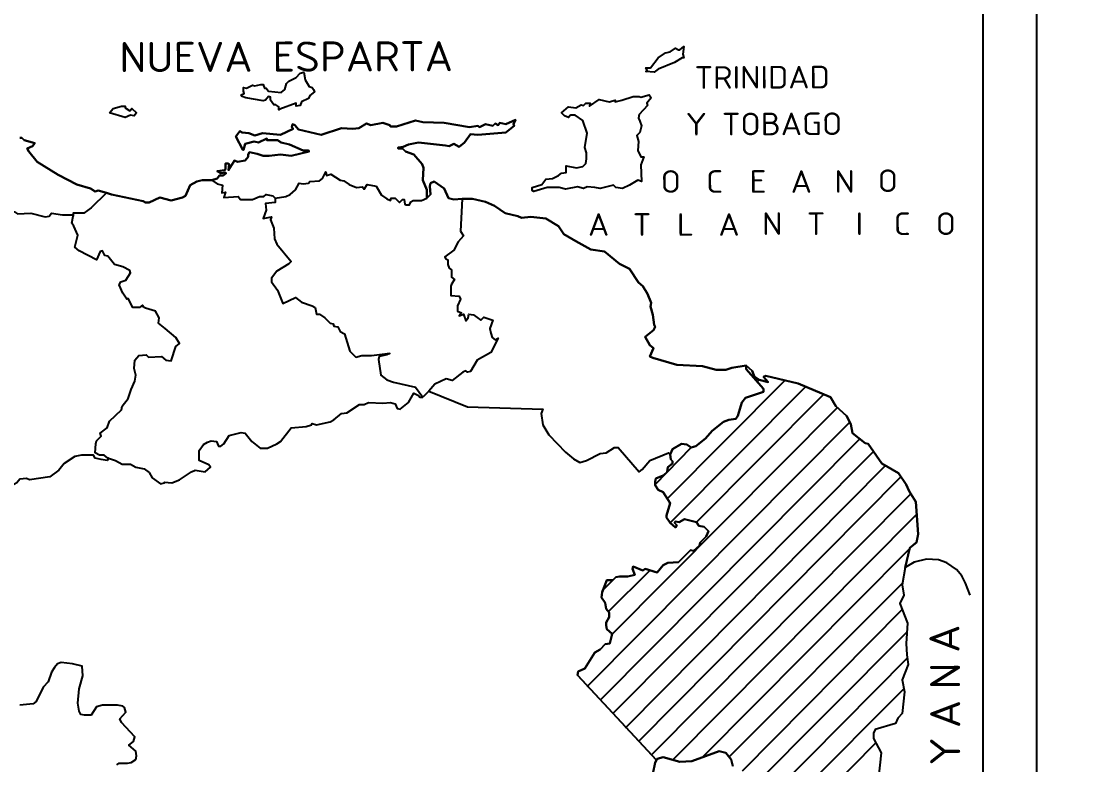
# Model space of a CAD drawing. Header units: metres. Extents: x 2 to 659295185, y -28 to 1124222152.
# Drawn here: x 663783 to 665019, y 1126052 to 1126919 of the extents above; entities that cross this region are included whole.
import ezdxf
from ezdxf.enums import TextEntityAlignment as Align

# ---------------------------------------------------------------- set-up
doc = ezdxf.new("R2010")
doc.units = ezdxf.units.M
doc.header["$MEASUREMENT"] = 0
doc.layers.add('FORMATO', color=7, linetype='CONTINUOUS')
doc.layers.add('TEXTOS', color=7, linetype='CONTINUOUS')
doc.styles.add('STYLE1', font='romans.shx')

msp = doc.modelspace()

# ---------------------------------------------------------------- linework, layer by layer
at = {"layer": 'FORMATO', "color": 7, "linetype": 'Continuous'}
for p, q in [((664536.5965, 1126362.2782), (664673.731, 1126500.2918)), ((664641.2055, 1126498.5337), (664643.8427, 1126501.1709)), ((664258.8111, 1126487.9848), (664251.7786, 1126480.9523)), ((664540.1127, 1126334.148), (664698.3449, 1126493.2593)), ((664570.8801, 1126335.0271), (664719.4425, 1126484.4686)), ((664471.5455, 1126203.167), (664735.2657, 1126468.6454)), ((664443.4153, 1126143.3904), (664750.2098, 1126451.9431)), ((664458.3595, 1126127.5672), (664761.6377, 1126432.6036)), ((664522.5314, 1126378.9805), (664564.7266, 1126422.0548)), ((664473.3036, 1126111.744), (664777.4609, 1126417.6595)), ((664488.2477, 1126095.0417), (664791.526, 1126400.9572)), ((664503.1919, 1126079.2185), (664809.1073, 1126387.7712)), ((664518.136, 1126063.3953), (664820.5352, 1126367.5526)), ((664543.629, 1126058.1209), (664827.5678, 1126343.8178)), ((664824.9306, 1126309.5342), (664828.4468, 1126312.1714)), ((664577.9126, 1126060.7581), (664818.7771, 1126303.3807)), ((664468.0292, 1126230.4181), (664516.3779, 1126278.7668)), ((664460.9967, 1126255.032), (664476.8199, 1126270.8552)), ((664608.68, 1126060.7581), (664811.7446, 1126264.7017)), ((664624.5032, 1126044.9349), (664810.8655, 1126233.0553)), ((664622.7451, 1126012.4094), (664816.1399, 1126206.6833)), ((664606.9218, 1125964.9397), (664817.019, 1126176.795)), ((664635.9311, 1125963.1816), (664812.6236, 1126140.7532)), ((664659.6659, 1125956.1491), (664780.0981, 1126077.4604))]:
    msp.add_line(p, q, dxfattribs=at)
at = {"layer": 'FORMATO'}
for points in [[(662670.9184, 1127228.2881), (664967.5584, 1127228.2881), (664967.5584, 1125269.8261), (662670.9184, 1125269.8261)], [(662733.7368, 1127165.4697), (664904.74, 1127165.4697), (664904.74, 1125332.6445), (662733.7368, 1125332.6445)]]:
    msp.add_lwpolyline(points, close=True, dxfattribs=at)
at = {"layer": 'FORMATO', "color": 7, "linetype": 'Continuous'}
for points in [[(664513.7407, 1126865.1048), (664517.257, 1126865.1048), (664526.0476, 1126876.5326), (664534.8383, 1126882.6861), (664540.1127, 1126883.5652), (664546.2662, 1126887.9605), (664549.7825, 1126886.2024), (664551.5406, 1126886.2024), (664555.9359, 1126889.7187), (664555.0569, 1126880.928), (664555.9359, 1126876.5326), (664554.1778, 1126876.5326), (664545.3871, 1126871.2582), (664526.0476, 1126863.3466), (664521.6523, 1126859.8304), (664511.9826, 1126860.7094), (664513.7407, 1126861.5885), (664511.9826, 1126865.1048), (664513.7407, 1126865.1048)], [(664104.0953, 1126853.6769), (664108.4906, 1126858.9513), (664112.886, 1126859.8304), (664114.6441, 1126851.0397), (664119.0394, 1126843.1281), (664122.5557, 1126842.249), (664124.3138, 1126839.6118), (664125.1929, 1126836.9746), (664119.9185, 1126832.5793), (664118.1604, 1126829.063), (664110.2488, 1126825.5467), (664108.4906, 1126821.1514), (664104.0953, 1126820.2723), (664104.0953, 1126823.7886), (664084.7558, 1126816.7561), (664083.8767, 1126815.877), (664083.8767, 1126819.3933), (664080.3605, 1126822.0305), (664077.7233, 1126822.0305), (664074.207, 1126827.3049), (664074.207, 1126830.8211), (664071.5698, 1126831.7002), (664068.0535, 1126827.3049), (664065.4163, 1126826.4258), (664045.1978, 1126829.9421), (664040.8024, 1126831.7002), (664039.9234, 1126833.4583), (664043.4396, 1126835.2165), (664042.5606, 1126837.8537), (664042.5606, 1126842.249), (664046.0768, 1126841.3699), (664053.1094, 1126844.8862), (664055.7466, 1126844.0071), (664062.7791, 1126845.7653), (664065.4163, 1126845.7653), (664067.1745, 1126841.3699), (664068.9326, 1126841.3699), (664071.5698, 1126837.8537), (664086.5139, 1126836.0955), (664090.9093, 1126839.6118), (664092.6674, 1126846.6444), (664095.3046, 1126849.2816), (664104.0953, 1126853.6769)], [(664504.071, 1126831.7002), (664505.8291, 1126830.8211), (664515.4988, 1126833.4583), (664518.136, 1126829.9421), (664512.8616, 1126823.7886), (664513.7407, 1126821.1514), (664504.071, 1126810.6026), (664503.1919, 1126806.2073), (664504.95, 1126802.691), (664506.7082, 1126797.4166), (664504.95, 1126789.505), (664501.4338, 1126785.9887), (664503.1919, 1126778.9562), (664502.3128, 1126768.4074), (664505.8291, 1126761.3748), (664509.3454, 1126761.3748), (664505.8291, 1126751.7051), (664506.7082, 1126732.3656), (664502.3128, 1126734.1237), (664492.6431, 1126727.9703), (664484.7315, 1126724.454), (664476.8199, 1126725.333), (664474.1827, 1126727.9703), (664458.3595, 1126724.454), (664452.206, 1126725.333), (664443.4153, 1126726.2121), (664439.02, 1126724.454), (664431.9874, 1126726.2121), (664417.9224, 1126723.5749), (664410.8898, 1126725.333), (664396.8247, 1126725.333), (664381.0015, 1126720.9377), (664379.2434, 1126721.8168), (664379.2434, 1126725.333), (664390.6713, 1126728.8493), (664395.0666, 1126735.0028), (664402.9782, 1126735.8819), (664410.0107, 1126739.3981), (664413.527, 1126742.0353), (664418.8014, 1126742.9144), (664418.8014, 1126750.826), (664431.1084, 1126748.1888), (664438.1409, 1126749.9469), (664441.6572, 1126753.4632), (664442.5362, 1126758.7376), (664442.5362, 1126765.7701), (664440.7781, 1126771.9236), (664443.4153, 1126788.6259), (664438.1409, 1126803.57), (664429.3502, 1126809.7235), (664424.0758, 1126809.7235), (664421.4386, 1126807.0863), (664417.0433, 1126808.8445), (664413.527, 1126812.3607), (664421.4386, 1126819.3933), (664430.2293, 1126818.5142), (664436.3828, 1126822.0305), (664439.02, 1126821.1514), (664441.6572, 1126823.7886), (664446.9316, 1126823.7886), (664446.0525, 1126820.2723), (664457.4804, 1126828.1839), (664468.9083, 1126825.5467), (664475.9408, 1126827.3049), (664475.9408, 1126825.5467), (664483.8524, 1126827.3049), (664497.0384, 1126831.7002), (664504.071, 1126831.7002)], [(663886.0866, 1126812.3607), (663890.4819, 1126817.6351), (663900.1516, 1126820.2723), (663904.547, 1126820.2723), (663904.547, 1126818.5142), (663909.8214, 1126814.9979), (663912.4586, 1126817.6351), (663917.733, 1126812.3607), (663915.0958, 1126808.8445), (663910.7005, 1126809.7235), (663904.547, 1126807.0863), (663886.0866, 1126812.3607)], [(663781.4775, 1126783.3515), (663784.1147, 1126783.3515), (663786.7519, 1126780.7143), (663799.0589, 1126777.198), (663796.4217, 1126773.6818), (663790.2682, 1126771.0446), (663792.0264, 1126767.5283), (663801.6961, 1126755.2213), (663826.31, 1126740.2772), (663848.2867, 1126728.8493), (663864.1099, 1126724.454), (663869.3843, 1126720.9377), (663872.9006, 1126721.8168), (663882.5703, 1126719.1796), (663888.7238, 1126717.4214), (663925.6446, 1126709.5098), (663928.2818, 1126707.7517), (663932.6771, 1126707.7517), (663944.9841, 1126713.9052), (663958.1701, 1126710.3889), (663971.3561, 1126713.9052), (663974.8724, 1126715.6633), (663980.1468, 1126727.9703), (663988.0584, 1126732.3656), (663994.2119, 1126734.1237), (664005.6397, 1126734.1237), (664011.7932, 1126735.8819), (664014.4304, 1126739.3981), (664018.8257, 1126739.3981), (664022.342, 1126742.0353), (664021.4629, 1126742.9144), (664016.1885, 1126742.0353), (664011.7932, 1126744.6725), (664020.5839, 1126745.5516), (664021.4629, 1126747.3097), (664021.4629, 1126753.4632), (664024.1001, 1126753.4632), (664025.8583, 1126752.5841), (664024.9792, 1126745.5516), (664032.0118, 1126756.9795), (664035.528, 1126755.2213), (664044.3187, 1126756.9795), (664047.835, 1126761.3748), (664047.835, 1126764.012), (664049.5931, 1126766.6492), (664058.3838, 1126764.8911), (664065.4163, 1126762.2539), (664072.4489, 1126762.2539), (664085.6349, 1126764.012), (664097.9418, 1126762.2539), (664119.0394, 1126767.5283), (664118.1604, 1126768.4074), (664112.0069, 1126768.4074), (664096.1837, 1126775.4399), (664086.5139, 1126778.0771), (664082.1186, 1126780.7143), (664069.8117, 1126780.7143), (664069.8117, 1126782.4724), (664060.1419, 1126778.0771), (664054.8675, 1126778.9562), (664044.3187, 1126776.319), (664043.4396, 1126771.9236), (664042.5606, 1126769.2864), (664041.6815, 1126769.2864), (664033.7699, 1126785.1096), (664038.1652, 1126791.2631), (664040.8024, 1126789.505), (664048.714, 1126788.6259), (664055.7466, 1126785.9887), (664064.5373, 1126788.6259), (664085.6349, 1126786.8678), (664100.579, 1126793.9003), (664098.8209, 1126795.6584), (664099.6999, 1126799.1747), (664102.3371, 1126798.2956), (664106.7325, 1126793.0212), (664133.1045, 1126786.8678), (664156.8393, 1126794.7794), (664170.0253, 1126793.9003), (664177.0579, 1126794.7794), (664185.8486, 1126800.0538), (664191.123, 1126798.2956), (664205.188, 1126800.9328), (664213.0996, 1126798.2956), (664213.9787, 1126796.5375), (664221.0113, 1126796.5375), (664242.9879, 1126803.57), (664251.7786, 1126801.8119), (664276.3925, 1126800.9328), (664306.2808, 1126795.6584), (664315.9505, 1126797.4166), (664317.7087, 1126795.6584), (664324.7412, 1126799.1747), (664333.5319, 1126797.4166), (664336.1691, 1126800.0538), (664339.6854, 1126798.2956), (664341.4435, 1126800.9328), (664348.476, 1126799.1747), (664359.9039, 1126804.4491), (664357.2667, 1126799.1747), (664358.1458, 1126797.4166), (664348.476, 1126789.505), (664315.9505, 1126786.8678), (664307.1599, 1126787.7468), (664300.1273, 1126778.0771), (664293.9738, 1126772.8027), (664287.8204, 1126776.319), (664282.546, 1126773.6818), (664278.1506, 1126774.5608), (664246.5042, 1126778.0771), (664235.0763, 1126775.4399), (664228.9229, 1126772.8027), (664222.7694, 1126771.9236), (664222.7694, 1126771.0446), (664228.0438, 1126771.0446), (664231.5601, 1126767.5283), (664241.2298, 1126764.012), (664250.8995, 1126752.5841), (664252.6577, 1126748.1888), (664251.7786, 1126734.1237), (664256.1739, 1126722.6958), (664256.1739, 1126713.0261), (664260.5693, 1126717.4214), (664259.6902, 1126727.0912), (664260.5693, 1126730.6075), (664264.9646, 1126732.3656), (664276.3925, 1126724.454), (664281.6669, 1126713.0261), (664287.8204, 1126711.268), (664297.4901, 1126712.147), (664309.7971, 1126712.147), (664324.7412, 1126708.6308), (664335.29, 1126704.2354), (664347.597, 1126695.4448), (664362.5411, 1126691.9285), (664366.9364, 1126690.1704), (664377.4852, 1126691.0494), (664395.0666, 1126689.2913), (664410.0107, 1126680.5006), (664416.1642, 1126670.8309), (664430.2293, 1126662.9193), (664447.8106, 1126653.2495), (664463.6339, 1126650.6123), (664481.2152, 1126636.5472), (664492.6431, 1126630.3938), (664503.1919, 1126614.5706), (664508.4663, 1126610.1752), (664513.7407, 1126601.3845), (664518.136, 1126590.8357), (664517.257, 1126586.4404), (664519.8942, 1126576.7707), (664521.6523, 1126565.3428), (664522.5314, 1126562.7056), (664520.7732, 1126559.1893), (664511.1035, 1126551.2777), (664516.3779, 1126541.608), (664520.7732, 1126538.0917), (664516.3779, 1126528.4219), (664519.8942, 1126526.6638), (664548.0243, 1126518.7522), (664577.9126, 1126516.9941), (664593.7358, 1126512.5987), (664605.1637, 1126512.5987), (664612.1962, 1126515.2359), (664628.8985, 1126517.8731), (664628.8985, 1126513.4778), (664649.1171, 1126490.622), (664649.1171, 1126487.1058), (664628.0195, 1126480.0732), (664623.6241, 1126474.7988), (664619.2288, 1126458.9756), (664616.5916, 1126455.4594), (664608.68, 1126454.5803), (664602.5265, 1126451.9431), (664589.3405, 1126441.3943), (664581.4289, 1126432.6036), (664570.001, 1126423.8129), (664564.7266, 1126422.0548), (664559.4522, 1126425.5711), (664553.2987, 1126426.4501), (664542.7499, 1126420.2967), (664540.1127, 1126414.1432), (664540.9918, 1126407.9897), (664542.7499, 1126406.2316), (664542.7499, 1126403.5944), (664537.4755, 1126399.199), (664536.5965, 1126393.9246), (664532.2011, 1126389.5293), (664523.4104, 1126386.013), (664522.5314, 1126382.4968), (664522.5314, 1126378.1014), (664526.0476, 1126372.827), (664532.2011, 1126370.1898), (664540.1127, 1126357.0038), (664535.7174, 1126342.9387), (664535.7174, 1126340.3015), (664540.1127, 1126334.148), (664546.2662, 1126328.8736), (664548.0243, 1126331.5108), (664545.3871, 1126334.148), (664546.2662, 1126335.9062), (664550.6615, 1126335.0271), (664556.815, 1126338.5434), (664570.8801, 1126335.0271), (664573.5173, 1126330.6318), (664579.6708, 1126329.7527), (664584.9452, 1126324.4783), (664582.308, 1126318.3248), (664575.2754, 1126311.2923), (664574.3964, 1126307.776), (664567.3638, 1126301.6226), (664563.8475, 1126302.5016), (664549.7825, 1126288.4365), (664537.4755, 1126287.5575), (664532.2011, 1126284.9203), (664525.1686, 1126276.1296), (664511.1035, 1126280.5249), (664508.4663, 1126278.7668), (664497.0384, 1126283.1621), (664496.1594, 1126280.5249), (664498.7966, 1126273.4924), (664490.8849, 1126271.7343), (664481.2152, 1126271.7343), (664476.8199, 1126270.8552), (664473.3036, 1126267.3389), (664466.2711, 1126267.3389), (664460.9967, 1126253.2738), (664460.1176, 1126247.1204), (664464.5129, 1126240.9669), (664465.392, 1126233.9344), (664468.9083, 1126229.539), (664468.9083, 1126224.2646), (664465.392, 1126218.1112), (664465.392, 1126214.5949), (664466.2711, 1126210.1995), (664472.4245, 1126204.9251), (664469.7873, 1126193.4973), (664464.5129, 1126192.6182), (664458.3595, 1126186.4647), (664452.206, 1126182.9485), (664440.7781, 1126164.488), (664432.8665, 1126160.9718), (664431.9874, 1126156.5764), (664524.2895, 1126057.2418), (664522.5314, 1126054.6046), (664519.8942, 1126041.4186)], [(664348.476, 1126789.505), (664358.1458, 1126797.4166), (664357.2667, 1126799.1747), (664359.9039, 1126804.4491), (664348.476, 1126799.1747), (664341.4435, 1126800.9328), (664339.6854, 1126798.2956), (664336.1691, 1126800.0538), (664333.5319, 1126797.4166), (664324.7412, 1126799.1747), (664317.7087, 1126795.6584), (664315.9505, 1126797.4166), (664306.2808, 1126795.6584), (664276.3925, 1126800.9328), (664251.7786, 1126801.8119), (664242.9879, 1126803.57), (664221.0113, 1126796.5375), (664213.9787, 1126796.5375), (664213.0996, 1126798.2956), (664205.188, 1126800.9328), (664191.123, 1126798.2956), (664185.8486, 1126800.0538), (664177.0579, 1126794.7794), (664170.0253, 1126793.9003), (664156.8393, 1126794.7794), (664133.1045, 1126786.8678), (664106.7325, 1126793.0212), (664102.3371, 1126798.2956), (664099.6999, 1126799.1747), (664098.8209, 1126795.6584), (664100.579, 1126793.9003), (664085.6349, 1126786.8678), (664064.5373, 1126788.6259), (664055.7466, 1126785.9887), (664048.714, 1126788.6259), (664040.8024, 1126789.505), (664038.1652, 1126791.2631), (664033.7699, 1126785.1096), (664041.6815, 1126769.2864), (664042.5606, 1126769.2864), (664043.4396, 1126771.9236), (664044.3187, 1126776.319), (664054.8675, 1126778.9562), (664060.1419, 1126778.0771), (664069.8117, 1126782.4724), (664069.8117, 1126780.7143), (664082.1186, 1126780.7143), (664086.5139, 1126778.0771), (664096.1837, 1126775.4399), (664112.0069, 1126768.4074), (664118.1604, 1126768.4074), (664119.0394, 1126767.5283), (664097.9418, 1126762.2539), (664085.6349, 1126764.012), (664072.4489, 1126762.2539), (664065.4163, 1126762.2539), (664058.3838, 1126764.8911), (664049.5931, 1126766.6492), (664047.835, 1126764.012), (664047.835, 1126761.3748), (664044.3187, 1126756.9795), (664035.528, 1126755.2213), (664032.0118, 1126756.9795), (664024.9792, 1126745.5516), (664025.8583, 1126752.5841), (664024.1001, 1126753.4632), (664021.4629, 1126753.4632), (664021.4629, 1126747.3097), (664020.5839, 1126745.5516), (664011.7932, 1126744.6725), (664016.1885, 1126742.0353), (664021.4629, 1126742.9144), (664022.342, 1126742.0353), (664018.8257, 1126739.3981), (664014.4304, 1126739.3981), (664011.7932, 1126735.8819), (664005.6397, 1126734.1237), (663994.2119, 1126734.1237), (663988.0584, 1126732.3656), (663980.1468, 1126727.9703), (663974.8724, 1126715.6633), (663971.3561, 1126713.9052), (663958.1701, 1126710.3889), (663944.9841, 1126713.9052), (663932.6771, 1126707.7517), (663928.2818, 1126707.7517), (663925.6446, 1126709.5098), (663888.7238, 1126717.4214), (663882.5703, 1126719.1796), (663872.9006, 1126721.8168), (663869.3843, 1126720.9377), (663864.1099, 1126724.454), (663848.2867, 1126728.8493), (663826.31, 1126740.2772), (663801.6961, 1126755.2213)], [(663801.6961, 1126755.2213), (663792.0264, 1126767.5283), (663790.2682, 1126771.0446), (663796.4217, 1126773.6818), (663799.0589, 1126777.198), (663786.7519, 1126780.7143), (663784.1147, 1126783.3515), (663781.4775, 1126783.3515)], [(664889.9816, 1126249.7576), (664884.7071, 1126263.8227), (664880.3118, 1126272.6133), (664874.1583, 1126279.6459), (664862.7305, 1126287.5575), (664853.0607, 1126291.0737), (664838.9956, 1126291.9528), (664824.9306, 1126288.4365), (664814.3818, 1126282.2831), (664819.6562, 1126305.1388), (664827.5678, 1126311.2923), (664829.3259, 1126320.962), (664826.6887, 1126358.7619), (664818.7771, 1126371.0689), (664815.2608, 1126378.9805), (664806.4701, 1126392.1665), (664787.1307, 1126403.5944), (664771.3075, 1126426.4501), (664767.7912, 1126427.3292), (664752.847, 1126438.7571), (664751.0889, 1126449.3059), (664745.8145, 1126458.9756), (664733.5076, 1126470.4035), (664727.3541, 1126480.9523), (664689.5542, 1126496.7755), (664651.7543, 1126505.5662), (664649.1171, 1126504.6871), (664654.3915, 1126498.5337), (664643.8427, 1126501.1709), (664638.5683, 1126504.6871), (664635.9311, 1126511.7197), (664628.8985, 1126517.8731), (664612.1962, 1126515.2359), (664605.1637, 1126512.5987), (664593.7358, 1126512.5987), (664577.9126, 1126516.9941), (664548.0243, 1126518.7522), (664519.8942, 1126526.6638), (664516.3779, 1126528.4219), (664520.7732, 1126538.0917), (664516.3779, 1126541.608), (664511.1035, 1126551.2777), (664520.7732, 1126559.1893), (664522.5314, 1126562.7056), (664521.6523, 1126565.3428), (664519.8942, 1126576.7707), (664517.257, 1126586.4404), (664518.136, 1126590.8357), (664513.7407, 1126601.3845), (664508.4663, 1126610.1752), (664503.1919, 1126614.5706), (664492.6431, 1126630.3938), (664481.2152, 1126636.5472), (664463.6339, 1126650.6123), (664447.8106, 1126653.2495), (664430.2293, 1126662.9193), (664416.1642, 1126670.8309), (664410.0107, 1126680.5006), (664395.0666, 1126689.2913), (664377.4852, 1126691.0494), (664366.9364, 1126690.1704), (664362.5411, 1126691.9285), (664347.597, 1126695.4448), (664335.29, 1126704.2354), (664324.7412, 1126708.6308), (664309.7971, 1126712.147), (664297.4901, 1126712.147), (664287.8204, 1126711.268), (664281.6669, 1126713.0261), (664276.3925, 1126724.454), (664264.9646, 1126732.3656), (664260.5693, 1126730.6075), (664259.6902, 1126727.0912), (664260.5693, 1126717.4214), (664256.1739, 1126713.0261), (664256.1739, 1126722.6958), (664251.7786, 1126734.1237), (664252.6577, 1126748.1888), (664250.8995, 1126752.5841), (664241.2298, 1126764.012), (664231.5601, 1126767.5283), (664228.0438, 1126771.0446), (664222.7694, 1126771.0446), (664222.7694, 1126771.9236), (664228.9229, 1126772.8027), (664235.0763, 1126775.4399), (664246.5042, 1126778.0771), (664278.1506, 1126774.5608), (664282.546, 1126773.6818), (664287.8204, 1126776.319), (664293.9738, 1126772.8027), (664300.1273, 1126778.0771), (664307.1599, 1126787.7468), (664315.9505, 1126786.8678), (664348.476, 1126789.505)], [(664079.4814, 1126713.0261), (664091.7883, 1126714.7842), (664097.0627, 1126717.4214), (664103.2162, 1126722.6958), (664107.6116, 1126730.6075), (664112.0069, 1126729.7284), (664118.1604, 1126730.6075), (664119.9185, 1126732.3656), (664131.3464, 1126733.2447), (664134.8626, 1126735.8819), (664138.3789, 1126743.7935), (664139.258, 1126739.3981), (664144.5324, 1126741.1563), (664155.0812, 1126734.1237), (664159.4765, 1126733.2447), (664165.63, 1126728.8493), (664174.4207, 1126725.333), (664181.4532, 1126726.2121), (664183.2114, 1126723.5749), (664186.7276, 1126728.8493), (664197.2764, 1126727.0912), (664203.4299, 1126716.5424), (664209.5834, 1126712.147), (664213.9787, 1126710.3889), (664214.8578, 1126713.0261), (664219.2531, 1126713.0261), (664224.5275, 1126707.7517), (664228.0438, 1126711.268), (664229.8019, 1126711.268), (664230.681, 1126705.9936), (664232.4391, 1126705.1145), (664235.9554, 1126705.1145), (664237.7135, 1126708.6308), (664240.3507, 1126710.3889), (664242.9879, 1126710.3889), (664250.0205, 1126710.3889), (664256.1739, 1126713.0261)], [(664005.6397, 1126734.1237), (664011.7932, 1126729.7284), (664017.9467, 1126727.9703), (664017.0676, 1126719.1796), (664021.4629, 1126720.0586), (664019.7048, 1126713.9052), (664036.4071, 1126714.7842), (664039.0443, 1126711.268), (664045.1978, 1126711.268), (664053.1094, 1126711.268), (664061.021, 1126714.7842), (664066.2954, 1126714.7842), (664068.9326, 1126717.4214), (664076.8442, 1126715.6633), (664079.4814, 1126713.0261)], [(663882.5703, 1126719.1796), (663864.9889, 1126701.5982), (663856.1983, 1126695.4448), (663843.8913, 1126695.4448), (663843.8913, 1126691.9285)], [(663726.0963, 1126695.4448), (663727.8544, 1126696.3238), (663729.6126, 1126694.5657), (663735.766, 1126698.082), (663749.8311, 1126704.2354), (663756.8637, 1126706.8726), (663760.3799, 1126705.9936), (663760.3799, 1126704.2354), (663761.259, 1126700.7192), (663761.259, 1126699.8401), (663767.4125, 1126699.8401), (663775.3241, 1126697.2029), (663778.8403, 1126694.5657), (663794.6636, 1126695.4448), (663811.3658, 1126691.0494), (663815.7612, 1126691.9285), (663818.3984, 1126695.4448), (663831.5844, 1126693.6866), (663843.0123, 1126693.6866), (663843.8913, 1126691.9285)], [(664079.4814, 1126713.0261), (664079.4814, 1126707.7517), (664068.0535, 1126706.8726), (664068.9326, 1126698.961), (664065.4163, 1126689.2913), (664075.0861, 1126691.0494), (664074.207, 1126687.5331), (664077.7233, 1126677.8634), (664078.6023, 1126665.5565), (664081.2395, 1126659.403), (664097.9418, 1126639.1844), (664095.3046, 1126636.5472), (664081.2395, 1126627.7566), (664075.0861, 1126619.845), (664075.0861, 1126615.4496), (664082.1186, 1126605.7799), (664088.2721, 1126589.9567), (664103.2162, 1126596.9892), (664110.2488, 1126591.7148), (664122.5557, 1126587.3195), (664126.072, 1126585.5613), (664127.8301, 1126577.6497), (664131.3464, 1126577.6497), (664137.4998, 1126573.2544), (664143.6533, 1126567.1009), (664147.1696, 1126566.2218), (664148.0487, 1126563.5846), (664152.444, 1126562.7056), (664155.0812, 1126557.4312), (664160.3556, 1126554.794), (664166.5091, 1126534.5754), (664173.5416, 1126527.5429), (664180.5741, 1126529.301), (664192.002, 1126529.301), (664210.4624, 1126531.9382), (664213.0996, 1126531.9382), (664209.5834, 1126530.1801), (664200.7927, 1126528.4219), (664199.9136, 1126524.9057), (664202.5508, 1126506.4453), (664209.5834, 1126501.1709), (664217.495, 1126498.5337), (664242.9879, 1126492.3802), (664251.7786, 1126480.9523)], [(664297.4901, 1126712.147), (664295.732, 1126674.3471), (664299.2483, 1126669.0727), (664293.0948, 1126662.0402), (664287.8204, 1126652.3705), (664277.2716, 1126644.4588), (664278.1506, 1126642.7007), (664280.7878, 1126640.9426), (664280.7878, 1126635.6682), (664282.546, 1126631.2728), (664285.1832, 1126629.5147), (664285.1832, 1126620.724), (664288.6994, 1126618.0868), (664285.1832, 1126612.8124), (664284.3041, 1126610.1752), (664284.3041, 1126599.6264), (664293.9738, 1126598.7473), (664295.732, 1126595.2311), (664292.2157, 1126587.3195), (664292.2157, 1126581.166), (664296.611, 1126579.4079), (664293.9738, 1126575.8916), (664299.2483, 1126577.6497), (664301.8855, 1126569.7381), (664304.5227, 1126573.2544), (664305.4017, 1126577.6497), (664310.6761, 1126576.7707), (664319.4668, 1126570.6172), (664322.9831, 1126574.1335), (664333.5319, 1126570.6172), (664330.0156, 1126560.9474), (664330.8947, 1126555.673), (664332.6528, 1126550.3986), (664336.1691, 1126547.7614), (664339.6854, 1126549.5196), (664330.8947, 1126532.8173), (664315.0715, 1126524.0266), (664307.1599, 1126510.8406), (664303.6436, 1126509.9615), (664301.8855, 1126511.7197), (664298.3692, 1126509.9615), (664286.0622, 1126500.2918), (664279.0297, 1126502.0499), (664265.8437, 1126495.8965), (664258.8111, 1126487.9848), (664258.8111, 1126487.9848)], [(663885.2075, 1126409.7478), (663884.3284, 1126409.7478), (663879.9331, 1126413.2641), (663874.6587, 1126413.2641), (663869.3843, 1126415.9013), (663870.2634, 1126426.4501), (663871.1424, 1126429.9664), (663876.4168, 1126435.2408), (663875.5378, 1126438.7571), (663883.4494, 1126444.9105), (663886.0866, 1126452.8222), (663900.1516, 1126466.0082), (663901.0307, 1126470.4035), (663908.0633, 1126479.1942), (663911.5795, 1126489.743), (663915.9749, 1126499.4127), (663916.8539, 1126506.4453), (663915.0958, 1126514.3569), (663915.9749, 1126524.0266), (663920.3702, 1126529.301), (663929.1609, 1126530.1801), (663931.7981, 1126527.5429), (663946.7422, 1126528.4219), (663952.0166, 1126524.0266), (663958.1701, 1126523.1475), (663963.4445, 1126539.8498), (663967.8398, 1126543.3661), (663963.4445, 1126550.3986), (663951.1376, 1126560.9474), (663943.2259, 1126567.1009), (663944.105, 1126573.2544), (663939.7097, 1126581.166), (663928.2818, 1126584.6823), (663924.7655, 1126586.4404), (663925.6446, 1126587.3195), (663924.7655, 1126588.1985), (663921.2493, 1126585.5613), (663913.3377, 1126585.5613), (663908.0633, 1126596.1101), (663906.3051, 1126595.2311), (663901.9098, 1126602.2636), (663897.5144, 1126611.9334), (663899.2726, 1126615.4496), (663905.426, 1126617.2078), (663908.0633, 1126621.6031), (663910.7005, 1126625.9984), (663909.8214, 1126628.6356), (663901.9098, 1126633.031), (663892.24, 1126635.6682), (663884.3284, 1126645.3379), (663880.8122, 1126646.217), (663878.175, 1126651.4914), (663875.5378, 1126650.6123), (663871.1424, 1126640.9426), (663850.9239, 1126651.4914), (663845.6495, 1126655.8867), (663849.1657, 1126669.9518), (663844.7704, 1126680.5006), (663842.1332, 1126684.0169), (663843.8913, 1126691.9285)], [(664613.0753, 1126050.2093), (664611.3172, 1126058.1209), (664605.1637, 1126066.0325), (664597.2521, 1126067.7906), (664565.6057, 1126056.3627), (664551.5406, 1126055.4837), (664532.2011, 1126060.7581), (664525.1686, 1126058.9999), (664524.2895, 1126057.2418), (664524.2895, 1126057.2418), (664431.9874, 1126156.5764), (664432.8665, 1126160.9718), (664440.7781, 1126164.488), (664452.206, 1126182.9485), (664458.3595, 1126186.4647), (664464.5129, 1126192.6182), (664469.7873, 1126193.4973), (664472.4245, 1126204.9251), (664466.2711, 1126210.1995), (664465.392, 1126214.5949), (664465.392, 1126218.1112), (664468.9083, 1126224.2646), (664468.9083, 1126229.539), (664465.392, 1126233.9344), (664464.5129, 1126240.9669), (664460.1176, 1126247.1204), (664460.9967, 1126253.2738), (664466.2711, 1126267.3389), (664473.3036, 1126267.3389), (664476.8199, 1126270.8552), (664481.2152, 1126271.7343), (664490.8849, 1126271.7343), (664498.7966, 1126273.4924), (664496.1594, 1126280.5249), (664497.0384, 1126283.1621), (664508.4663, 1126278.7668), (664511.1035, 1126280.5249), (664525.1686, 1126276.1296), (664532.2011, 1126284.9203), (664537.4755, 1126287.5575), (664549.7825, 1126288.4365), (664563.8475, 1126302.5016), (664567.3638, 1126301.6226), (664574.3964, 1126307.776), (664575.2754, 1126311.2923), (664582.308, 1126318.3248), (664584.9452, 1126324.4783), (664579.6708, 1126329.7527), (664573.5173, 1126330.6318), (664570.8801, 1126335.0271), (664556.815, 1126338.5434), (664550.6615, 1126335.0271), (664546.2662, 1126335.9062), (664545.3871, 1126334.148), (664548.0243, 1126331.5108), (664546.2662, 1126328.8736), (664540.1127, 1126334.148), (664535.7174, 1126340.3015), (664535.7174, 1126342.9387), (664540.1127, 1126357.0038), (664532.2011, 1126370.1898), (664526.0476, 1126372.827), (664522.5314, 1126378.1014), (664522.5314, 1126382.4968), (664523.4104, 1126386.013), (664532.2011, 1126389.5293), (664536.5965, 1126393.9246), (664537.4755, 1126399.199), (664542.7499, 1126403.5944), (664542.7499, 1126406.2316), (664540.9918, 1126407.9897), (664540.1127, 1126414.1432), (664542.7499, 1126420.2967), (664553.2987, 1126426.4501), (664559.4522, 1126425.5711), (664564.7266, 1126422.0548), (664570.001, 1126423.8129), (664581.4289, 1126432.6036), (664589.3405, 1126441.3943), (664602.5265, 1126451.9431), (664608.68, 1126454.5803), (664616.5916, 1126455.4594), (664619.2288, 1126458.9756), (664623.6241, 1126474.7988), (664628.0195, 1126480.0732), (664649.1171, 1126487.1058), (664649.1171, 1126490.622), (664628.8985, 1126513.4778), (664628.8985, 1126517.8731), (664635.9311, 1126511.7197), (664638.5683, 1126504.6871), (664643.8427, 1126501.1709), (664654.3915, 1126498.5337), (664649.1171, 1126504.6871), (664651.7543, 1126505.5662), (664689.5542, 1126496.7755), (664727.3541, 1126480.9523), (664733.5076, 1126470.4035), (664745.8145, 1126458.9756), (664751.0889, 1126449.3059), (664752.847, 1126438.7571), (664767.7912, 1126427.3292), (664771.3075, 1126426.4501), (664787.1307, 1126403.5944), (664806.4701, 1126392.1665), (664815.2608, 1126378.9805), (664818.7771, 1126371.0689), (664826.6887, 1126358.7619), (664829.3259, 1126320.962), (664827.5678, 1126311.2923), (664819.6562, 1126305.1388), (664814.3818, 1126282.2831), (664810.8655, 1126262.0645), (664812.6236, 1126249.7576), (664808.2283, 1126240.0878), (664817.019, 1126217.2321), (664815.2608, 1126193.4973), (664816.1399, 1126180.3113), (664817.898, 1126168.8834), (664810.8655, 1126151.302), (664813.5027, 1126137.2369), (664810.8655, 1126111.744), (664805.5911, 1126106.4696), (664802.9539, 1126100.3161), (664779.2191, 1126093.2836), (664777.4609, 1126088.8882), (664777.4609, 1126082.7348), (664786.2516, 1126066.0325), (664782.7353, 1126033.507)], [(664540.1127, 1126414.1432), (664542.7499, 1126420.2967), (664553.2987, 1126426.4501), (664559.4522, 1126425.5711), (664564.7266, 1126422.0548), (664570.001, 1126423.8129), (664581.4289, 1126432.6036), (664589.3405, 1126441.3943), (664602.5265, 1126451.9431), (664608.68, 1126454.5803), (664616.5916, 1126455.4594), (664619.2288, 1126458.9756), (664623.6241, 1126474.7988), (664628.0195, 1126480.0732), (664649.1171, 1126487.1058), (664649.1171, 1126490.622), (664628.8985, 1126513.4778), (664628.8985, 1126517.8731)], [(663885.2075, 1126409.7478), (663893.1191, 1126407.1106), (663901.0307, 1126402.7153), (663910.7005, 1126402.7153), (663916.8539, 1126399.199), (663926.5237, 1126397.4409), (663932.6771, 1126393.0456), (663936.1934, 1126386.8921), (663945.8632, 1126379.8596), (663950.2585, 1126380.7386), (663950.2585, 1126381.6177), (663959.0492, 1126380.7386), (663967.8398, 1126384.2549), (663981.9049, 1126393.9246), (663986.3003, 1126395.6828), (663997.7281, 1126393.9246), (664003.8816, 1126399.199), (664002.1235, 1126401.8362), (663990.6956, 1126407.1106), (663990.6956, 1126418.5385), (663995.97, 1126425.5711), (664000.3653, 1126428.2083), (664004.7607, 1126429.9664), (664010.9141, 1126429.0873), (664013.5513, 1126423.8129), (664016.1885, 1126423.8129), (664019.7048, 1126426.4501), (664025.8583, 1126436.1199), (664039.9234, 1126439.6361), (664044.3187, 1126438.7571), (664052.2303, 1126429.0873), (664061.9, 1126421.1757), (664070.6907, 1126421.1757), (664081.2395, 1126426.4501), (664085.6349, 1126429.0873), (664097.9418, 1126444.9105), (664115.5232, 1126446.6687), (664121.6766, 1126448.4268), (664122.5557, 1126450.1849), (664127.8301, 1126448.4268), (664143.6533, 1126451.9431), (664148.0487, 1126454.5803), (664156.8393, 1126461.6128), (664162.9928, 1126462.4919), (664177.9369, 1126472.1616), (664183.2114, 1126472.1616), (664188.4858, 1126474.7988), (664205.188, 1126473.9198), (664213.9787, 1126474.7988), (664219.2531, 1126473.0407), (664221.8903, 1126467.7663), (664225.4066, 1126466.8872), (664235.0763, 1126474.7988), (664241.2298, 1126485.3476), (664246.5042, 1126482.7104), (664248.2623, 1126480.9523), (664251.7786, 1126480.9523)], [(664258.8111, 1126487.9848), (664303.6436, 1126469.5244), (664391.5503, 1126466.8872), (664389.7922, 1126461.6128), (664391.5503, 1126448.4268), (664398.5829, 1126436.9989), (664417.9224, 1126416.7804), (664427.5921, 1126408.8688), (664434.6246, 1126404.4734), (664442.5362, 1126407.1106), (664458.3595, 1126415.0223), (664465.392, 1126415.9013), (664475.0617, 1126422.0548), (664479.4571, 1126422.0548), (664504.071, 1126393.9246), (664507.5872, 1126396.5618), (664516.3779, 1126407.1106), (664538.3546, 1126415.9013), (664540.1127, 1126414.1432)], [(663885.2075, 1126409.7478), (663883.4494, 1126407.1106), (663876.4168, 1126407.9897), (663869.3843, 1126409.7478), (663867.6262, 1126413.2641), (663864.1099, 1126413.2641), (663853.5611, 1126413.2641), (663845.6495, 1126411.506), (663833.3425, 1126403.5944), (663827.189, 1126395.6828), (663816.6402, 1126387.7712), (663792.9054, 1126384.2549), (663789.3892, 1126386.013), (663781.4775, 1126385.134), (663777.9613, 1126380.7386), (663770.0497, 1126376.3433), (663762.1381, 1126378.9805), (663754.2265, 1126378.1014)], [(664540.1127, 1126414.1432), (664540.9918, 1126407.9897), (664542.7499, 1126406.2316), (664542.7499, 1126403.5944), (664537.4755, 1126399.199), (664536.5965, 1126393.9246), (664532.2011, 1126389.5293), (664523.4104, 1126386.013), (664522.5314, 1126382.4968), (664522.5314, 1126378.1014), (664526.0476, 1126372.827), (664532.2011, 1126370.1898), (664540.1127, 1126357.0038), (664535.7174, 1126342.9387), (664535.7174, 1126340.3015), (664540.1127, 1126334.148), (664546.2662, 1126328.8736), (664548.0243, 1126331.5108), (664545.3871, 1126334.148), (664546.2662, 1126335.9062), (664550.6615, 1126335.0271), (664556.815, 1126338.5434), (664570.8801, 1126335.0271), (664573.5173, 1126330.6318), (664579.6708, 1126329.7527), (664584.9452, 1126324.4783), (664582.308, 1126318.3248), (664575.2754, 1126311.2923), (664574.3964, 1126307.776), (664567.3638, 1126301.6226), (664563.8475, 1126302.5016), (664549.7825, 1126288.4365), (664537.4755, 1126287.5575), (664532.2011, 1126284.9203), (664525.1686, 1126276.1296), (664511.1035, 1126280.5249), (664508.4663, 1126278.7668), (664497.0384, 1126283.1621), (664496.1594, 1126280.5249), (664498.7966, 1126273.4924), (664490.8849, 1126271.7343), (664481.2152, 1126271.7343), (664476.8199, 1126270.8552), (664473.3036, 1126267.3389), (664466.2711, 1126267.3389), (664460.9967, 1126253.2738), (664460.1176, 1126247.1204), (664464.5129, 1126240.9669), (664465.392, 1126233.9344), (664468.9083, 1126229.539), (664468.9083, 1126224.2646), (664465.392, 1126218.1112), (664465.392, 1126214.5949), (664466.2711, 1126210.1995), (664472.4245, 1126204.9251), (664469.7873, 1126193.4973), (664464.5129, 1126192.6182), (664458.3595, 1126186.4647), (664452.206, 1126182.9485), (664440.7781, 1126164.488), (664432.8665, 1126160.9718), (664431.9874, 1126156.5764), (664524.2895, 1126057.2418)], [(664814.3818, 1126282.2831), (664810.8655, 1126262.0645), (664812.6236, 1126249.7576), (664808.2283, 1126240.0878), (664817.019, 1126217.2321), (664815.2608, 1126193.4973), (664816.1399, 1126180.3113), (664817.898, 1126168.8834), (664810.8655, 1126151.302), (664813.5027, 1126137.2369), (664810.8655, 1126111.744), (664805.5911, 1126106.4696), (664802.9539, 1126100.3161), (664779.2191, 1126093.2836), (664777.4609, 1126088.8882), (664777.4609, 1126082.7348), (664786.2516, 1126066.0325), (664782.7353, 1126033.507)], [(663894.8772, 1126051.9674), (663897.5144, 1126053.7255), (663907.1842, 1126053.7255), (663911.5795, 1126054.6046), (663916.8539, 1126058.1209), (663917.733, 1126062.5162), (663916.8539, 1126067.7906), (663908.9423, 1126074.8232), (663914.2167, 1126079.2185), (663915.9749, 1126084.4929), (663900.1516, 1126101.1952), (663898.3935, 1126105.5905), (663905.426, 1126113.5021), (663903.6679, 1126118.7765), (663901.9098, 1126120.5347), (663895.7563, 1126121.4137), (663878.175, 1126121.4137), (663871.1424, 1126119.6556), (663864.9889, 1126109.9859), (663857.0773, 1126109.9859), (663852.682, 1126110.8649), (663850.9239, 1126114.3812), (663849.1657, 1126124.0509), (663850.9239, 1126140.7532), (663855.3192, 1126155.6974), (663854.4401, 1126167.1252), (663843.0123, 1126169.7624), (663829.8263, 1126171.5206), (663825.4309, 1126169.7624), (663821.9146, 1126165.3671), (663818.3984, 1126160.0927), (663814.8821, 1126148.6648), (663808.7286, 1126142.5114), (663800.817, 1126125.8091), (663797.3008, 1126123.1719), (663781.4775, 1126121.4137)], [(664565.6057, 1126056.3627), (664597.2521, 1126067.7906), (664605.1637, 1126066.0325), (664611.3172, 1126058.1209), (664613.0753, 1126050.2093)], [(664519.8942, 1126041.4186), (664522.5314, 1126054.6046), (664524.2895, 1126057.2418), (664525.1686, 1126058.9999), (664532.2011, 1126060.7581), (664551.5406, 1126055.4837), (664565.6057, 1126056.3627)]]:
    msp.add_lwpolyline(points, dxfattribs=at)
for points in [[(664513.7407, 1126865.1048), (664517.257, 1126865.1048), (664526.0476, 1126876.5326), (664534.8383, 1126882.6861), (664540.1127, 1126883.5652), (664546.2662, 1126887.9605), (664549.7825, 1126886.2024), (664551.5406, 1126886.2024), (664555.9359, 1126889.7187), (664555.0569, 1126880.928), (664555.9359, 1126876.5326), (664554.1778, 1126876.5326), (664545.3871, 1126871.2582), (664526.0476, 1126863.3466), (664521.6523, 1126859.8304), (664511.9826, 1126860.7094), (664513.7407, 1126861.5885), (664511.9826, 1126865.1048), (664513.7407, 1126865.1048)], [(664104.0953, 1126853.6769), (664108.4906, 1126858.9513), (664112.886, 1126859.8304), (664114.6441, 1126851.0397), (664119.0394, 1126843.1281), (664122.5557, 1126842.249), (664124.3138, 1126839.6118), (664125.1929, 1126836.9746), (664119.9185, 1126832.5793), (664118.1604, 1126829.063), (664110.2488, 1126825.5467), (664108.4906, 1126821.1514), (664104.0953, 1126820.2723), (664104.0953, 1126823.7886), (664084.7558, 1126816.7561), (664083.8767, 1126815.877), (664083.8767, 1126819.3933), (664080.3605, 1126822.0305), (664077.7233, 1126822.0305), (664074.207, 1126827.3049), (664074.207, 1126830.8211), (664071.5698, 1126831.7002), (664068.0535, 1126827.3049), (664065.4163, 1126826.4258), (664045.1978, 1126829.9421), (664040.8024, 1126831.7002), (664039.9234, 1126833.4583), (664043.4396, 1126835.2165), (664042.5606, 1126837.8537), (664042.5606, 1126842.249), (664046.0768, 1126841.3699), (664053.1094, 1126844.8862), (664055.7466, 1126844.0071), (664062.7791, 1126845.7653), (664065.4163, 1126845.7653), (664067.1745, 1126841.3699), (664068.9326, 1126841.3699), (664071.5698, 1126837.8537), (664086.5139, 1126836.0955), (664090.9093, 1126839.6118), (664092.6674, 1126846.6444), (664095.3046, 1126849.2816), (664104.0953, 1126853.6769)], [(664504.071, 1126831.7002), (664505.8291, 1126830.8211), (664515.4988, 1126833.4583), (664518.136, 1126829.9421), (664512.8616, 1126823.7886), (664513.7407, 1126821.1514), (664504.071, 1126810.6026), (664503.1919, 1126806.2073), (664504.95, 1126802.691), (664506.7082, 1126797.4166), (664504.95, 1126789.505), (664501.4338, 1126785.9887), (664503.1919, 1126778.9562), (664502.3128, 1126768.4074), (664505.8291, 1126761.3748), (664509.3454, 1126761.3748), (664505.8291, 1126751.7051), (664506.7082, 1126732.3656), (664502.3128, 1126734.1237), (664492.6431, 1126727.9703), (664484.7315, 1126724.454), (664476.8199, 1126725.333), (664474.1827, 1126727.9703), (664458.3595, 1126724.454), (664452.206, 1126725.333), (664443.4153, 1126726.2121), (664439.02, 1126724.454), (664431.9874, 1126726.2121), (664417.9224, 1126723.5749), (664410.8898, 1126725.333), (664396.8247, 1126725.333), (664381.0015, 1126720.9377), (664379.2434, 1126721.8168), (664379.2434, 1126725.333), (664390.6713, 1126728.8493), (664395.0666, 1126735.0028), (664402.9782, 1126735.8819), (664410.0107, 1126739.3981), (664413.527, 1126742.0353), (664418.8014, 1126742.9144), (664418.8014, 1126750.826), (664431.1084, 1126748.1888), (664438.1409, 1126749.9469), (664441.6572, 1126753.4632), (664442.5362, 1126758.7376), (664442.5362, 1126765.7701), (664440.7781, 1126771.9236), (664443.4153, 1126788.6259), (664438.1409, 1126803.57), (664429.3502, 1126809.7235), (664424.0758, 1126809.7235), (664421.4386, 1126807.0863), (664417.0433, 1126808.8445), (664413.527, 1126812.3607), (664421.4386, 1126819.3933), (664430.2293, 1126818.5142), (664436.3828, 1126822.0305), (664439.02, 1126821.1514), (664441.6572, 1126823.7886), (664446.9316, 1126823.7886), (664446.0525, 1126820.2723), (664457.4804, 1126828.1839), (664468.9083, 1126825.5467), (664475.9408, 1126827.3049), (664475.9408, 1126825.5467), (664483.8524, 1126827.3049), (664497.0384, 1126831.7002), (664504.071, 1126831.7002)], [(663886.0866, 1126812.3607), (663890.4819, 1126817.6351), (663900.1516, 1126820.2723), (663904.547, 1126820.2723), (663904.547, 1126818.5142), (663909.8214, 1126814.9979), (663912.4586, 1126817.6351), (663917.733, 1126812.3607), (663915.0958, 1126808.8445), (663910.7005, 1126809.7235), (663904.547, 1126807.0863), (663886.0866, 1126812.3607)]]:
    msp.add_lwpolyline(points, close=True, dxfattribs=at)

# ---------------------------------------------------------------- texts
at = {"layer": 'TEXTOS', "linetype": 'Continuous', "style": 'STYLE1'}
msp.add_text('NUEVA ESPARTA', height=35.162697, rotation=0.180694, dxfattribs=at).set_placement((664092.2932, 1126878.0726), align=Align.MIDDLE)
for s, height, rotation, p in [('TRINIDAD', 26.37202, 0.180694, (664647.5307, 1126840.8241)), ('Y TOBAGO', 26.37202, 0.180694, (664649.6404, 1126786.3591)), ('O', 26.372, 0.180694, (664540.9302, 1126719.2321)), ('C', 26.372, 0.180694, (664592.0726, 1126719.2298)), ('E', 26.372, 0.180694, (664642.6761, 1126719.223)), ('A', 26.372, 0.180694, (664693.2093, 1126719.2216)), ('N', 26.372, 0.180694, (664743.6976, 1126719.2367)), ('O', 26.372, 0.180694, (664794.1016, 1126720.1111)), ('A', 26.372, 0.180694, (664456.7401, 1126669.1148)), ('T', 26.372, 0.180694, (664507.3516, 1126669.1219)), ('L', 26.372, 0.180694, (664558.0149, 1126669.1126)), ('A', 26.372, 0.180694, (664608.8188, 1126669.1148)), ('N', 26.372, 0.180694, (664659.3071, 1126670.0089)), ('T', 26.372, 0.180694, (664710.4161, 1126670.001)), ('I', 26.372, 0.180694, (664760.8887, 1126669.9772)), ('C', 26.372, 0.180694, (664810.9603, 1126670.002)), ('O', 26.372, 0.180694, (664861.7898, 1126670.0043)), ('A', 35.1627, 90.1492, (664877.6325, 1126199.1303)), ('N', 35.1627, 90.1492, (664878.5149, 1126155.6472)), ('A', 35.1627, 90.1492, (664878.5115, 1126111.2235)), ('Y', 35.1627, 90.1492, (664878.515, 1126067.7097))]:
    msp.add_text(s, height=height, rotation=rotation, dxfattribs=at).set_placement(p, align=Align.CENTER)

doc.saveas('drawing.dxf')
